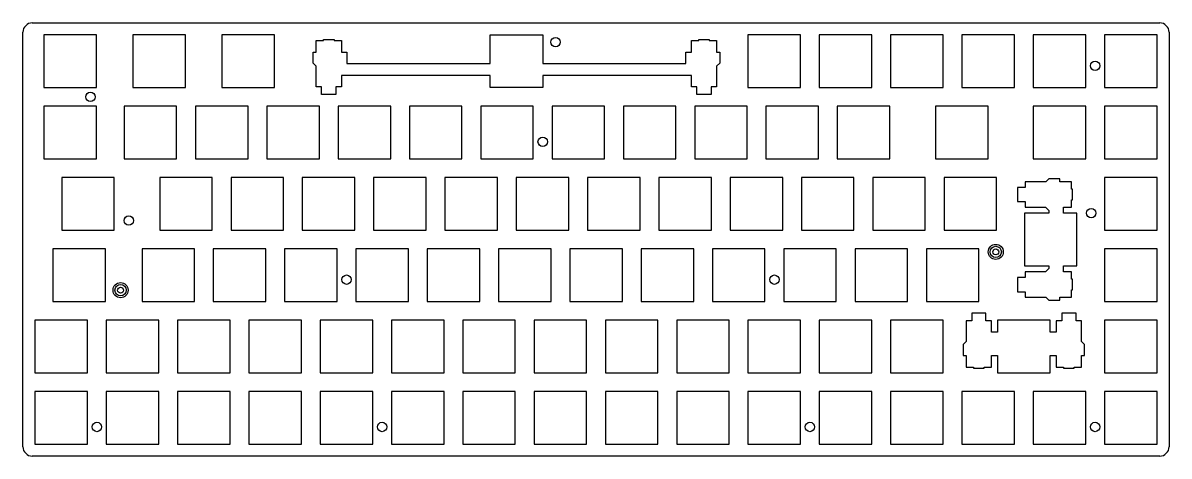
# Model space of a CAD drawing. Header units: millimetres. Extents: x 996 to 7194, y -92 to 581.
# Drawn here: x 6046.5 to 6351.9, y 169.7 to 285.1 of the extents above; entities that cross this region are included whole.
import ezdxf

# ---------------------------------------------------------------- set-up
doc = ezdxf.new("R2010")
doc.units = ezdxf.units.MM
doc.header["$LTSCALE"] = 30.734
doc.layers.get('0').update_dxf_attribs({"linetype": 'CONTINUOUS'})

msp = doc.modelspace()

# ---------------------------------------------------------------- linework, layer by layer
at = {"color": 7, "linetype": 'Continuous'}
for p, q in [((6049.034, 285.082), (6349.434, 285.082)), ((6046.534, 172.182), (6046.534, 282.582)), ((6052.114, 281.882), (6052.114, 267.882)), ((6066.114, 281.882), (6052.114, 281.882)), ((6066.114, 267.882), (6066.114, 281.882)), ((6075.824, 281.882), (6075.824, 267.882)), ((6089.824, 281.882), (6075.824, 281.882)), ((6089.824, 267.882), (6089.824, 281.882)), ((6099.534, 281.882), (6099.534, 267.882)), ((6113.534, 281.882), (6099.534, 281.882)), ((6113.534, 267.882), (6113.534, 281.882)), ((6239.734, 281.882), (6239.734, 267.882)), ((6253.734, 281.882), (6239.734, 281.882)), ((6253.734, 267.882), (6253.734, 281.882)), ((6272.734, 281.882), (6258.734, 281.882)), ((6258.734, 281.882), (6258.734, 267.882)), ((6272.734, 267.882), (6272.734, 281.882)), ((6291.734, 281.882), (6277.734, 281.882)), ((6277.734, 281.882), (6277.734, 267.882)), ((6291.734, 267.882), (6291.734, 281.882)), ((6310.734, 281.882), (6296.734, 281.882)), ((6296.734, 281.882), (6296.734, 267.882)), ((6310.734, 267.882), (6310.734, 281.882)), ((6329.734, 281.882), (6315.734, 281.882)), ((6315.734, 281.882), (6315.734, 267.882)), ((6329.734, 267.882), (6329.734, 281.882)), ((6348.734, 281.882), (6334.734, 281.882)), ((6334.734, 281.882), (6334.734, 267.882)), ((6348.734, 267.882), (6348.734, 281.882)), ((6351.934, 282.582), (6351.934, 172.182)), ((6052.114, 267.882), (6066.114, 267.882)), ((6075.824, 267.882), (6089.824, 267.882)), ((6099.534, 267.882), (6113.534, 267.882)), ((6239.734, 267.882), (6253.734, 267.882)), ((6258.734, 267.882), (6272.734, 267.882)), ((6277.734, 267.882), (6291.734, 267.882)), ((6296.734, 267.882), (6310.734, 267.882)), ((6315.734, 267.882), (6329.734, 267.882)), ((6334.734, 267.882), (6348.734, 267.882)), ((6052.114, 262.882), (6052.114, 248.882)), ((6066.114, 262.882), (6052.114, 262.882)), ((6066.114, 248.882), (6066.114, 262.882)), ((6073.479, 262.882), (6073.479, 248.882)), ((6087.479, 262.882), (6073.479, 262.882)), ((6087.479, 248.882), (6087.479, 262.882)), ((6092.529, 262.882), (6092.529, 248.882)), ((6106.529, 262.882), (6092.529, 262.882)), ((6106.529, 248.882), (6106.529, 262.882)), ((6111.529, 262.882), (6111.529, 248.882)), ((6125.529, 262.882), (6111.529, 262.882)), ((6125.529, 248.882), (6125.529, 262.882)), ((6130.529, 262.882), (6130.529, 248.882)), ((6144.529, 262.882), (6130.529, 262.882)), ((6144.529, 248.882), (6144.529, 262.882)), ((6149.529, 262.882), (6149.529, 248.882)), ((6163.529, 262.882), (6149.529, 262.882)), ((6163.529, 248.882), (6163.529, 262.882)), ((6168.529, 262.882), (6168.529, 248.882)), ((6182.529, 262.882), (6168.529, 262.882)), ((6182.529, 248.882), (6182.529, 262.882)), ((6187.529, 262.882), (6187.529, 248.882)), ((6201.529, 262.882), (6187.529, 262.882)), ((6201.529, 248.882), (6201.529, 262.882)), ((6206.529, 262.882), (6206.529, 248.882)), ((6220.529, 262.882), (6206.529, 262.882)), ((6220.529, 248.882), (6220.529, 262.882)), ((6225.529, 262.882), (6225.529, 248.882)), ((6239.529, 262.882), (6225.529, 262.882)), ((6239.529, 248.882), (6239.529, 262.882)), ((6258.529, 262.882), (6244.529, 262.882)), ((6244.529, 262.882), (6244.529, 248.882)), ((6258.529, 248.882), (6258.529, 262.882)), ((6277.529, 262.882), (6263.529, 262.882)), ((6263.529, 262.882), (6263.529, 248.882)), ((6277.529, 248.882), (6277.529, 262.882)), ((6303.704, 262.882), (6289.704, 262.882)), ((6289.704, 262.882), (6289.704, 248.882)), ((6303.704, 248.882), (6303.704, 262.882)), ((6329.734, 262.882), (6315.734, 262.882)), ((6315.734, 262.882), (6315.734, 248.882)), ((6329.734, 248.882), (6329.734, 262.882)), ((6348.734, 262.882), (6334.734, 262.882)), ((6334.734, 262.882), (6334.734, 248.882)), ((6348.734, 248.882), (6348.734, 262.882)), ((6052.114, 248.882), (6066.114, 248.882)), ((6073.479, 248.882), (6087.479, 248.882)), ((6092.529, 248.882), (6106.529, 248.882)), ((6111.529, 248.882), (6125.529, 248.882)), ((6130.529, 248.882), (6144.529, 248.882)), ((6149.529, 248.882), (6163.529, 248.882)), ((6168.529, 248.882), (6182.529, 248.882)), ((6187.529, 248.882), (6201.529, 248.882)), ((6206.529, 248.882), (6220.529, 248.882)), ((6225.529, 248.882), (6239.529, 248.882)), ((6244.529, 248.882), (6258.529, 248.882)), ((6263.529, 248.882), (6277.529, 248.882)), ((6289.704, 248.882), (6303.704, 248.882)), ((6315.734, 248.882), (6329.734, 248.882)), ((6334.734, 248.882), (6348.734, 248.882)), ((6056.879, 243.882), (6056.879, 229.882)), ((6070.879, 243.882), (6056.879, 243.882)), ((6070.879, 229.882), (6070.879, 243.882)), ((6082.979, 243.882), (6082.979, 229.882)), ((6096.979, 243.882), (6082.979, 243.882)), ((6096.979, 229.882), (6096.979, 243.882)), ((6101.979, 243.882), (6101.979, 229.882)), ((6115.979, 243.882), (6101.979, 243.882)), ((6115.979, 229.882), (6115.979, 243.882)), ((6120.979, 243.882), (6120.979, 229.882)), ((6134.979, 243.882), (6120.979, 243.882)), ((6134.979, 229.882), (6134.979, 243.882)), ((6139.979, 243.882), (6139.979, 229.882)), ((6153.979, 243.882), (6139.979, 243.882)), ((6153.979, 229.882), (6153.979, 243.882)), ((6158.979, 243.882), (6158.979, 229.882)), ((6172.979, 243.882), (6158.979, 243.882)), ((6172.979, 229.882), (6172.979, 243.882)), ((6177.979, 243.882), (6177.979, 229.882)), ((6191.979, 243.882), (6177.979, 243.882)), ((6191.979, 229.882), (6191.979, 243.882)), ((6196.979, 243.882), (6196.979, 229.882)), ((6210.979, 243.882), (6196.979, 243.882)), ((6210.979, 229.882), (6210.979, 243.882)), ((6215.979, 243.882), (6215.979, 229.882)), ((6229.979, 243.882), (6215.979, 243.882)), ((6229.979, 229.882), (6229.979, 243.882)), ((6248.979, 243.882), (6234.979, 243.882)), ((6234.979, 243.882), (6234.979, 229.882)), ((6248.979, 229.882), (6248.979, 243.882)), ((6267.979, 243.882), (6253.979, 243.882)), ((6253.979, 243.882), (6253.979, 229.882)), ((6267.979, 229.882), (6267.979, 243.882)), ((6286.979, 243.882), (6272.979, 243.882)), ((6272.979, 243.882), (6272.979, 229.882)), ((6286.979, 229.882), (6286.979, 243.882)), ((6305.979, 243.882), (6291.979, 243.882)), ((6291.979, 243.882), (6291.979, 229.882)), ((6305.979, 229.882), (6305.979, 243.882)), ((6313.598, 241.28), (6311.548, 241.28)), ((6311.548, 241.28), (6311.548, 237.48)), ((6319.073, 242.73), (6313.598, 242.73)), ((6313.598, 242.73), (6313.598, 241.28)), ((6319.898, 243.555), (6319.073, 242.73)), ((6322.798, 243.555), (6319.898, 243.555)), ((6322.798, 242.73), (6322.798, 243.555)), ((6325.898, 242.73), (6322.798, 242.73)), ((6325.898, 240.78), (6325.898, 242.73)), ((6348.734, 243.882), (6334.734, 243.882)), ((6334.734, 243.882), (6334.734, 229.882)), ((6348.734, 229.882), (6348.734, 243.882)), ((6326.198, 240.78), (6325.898, 240.78)), ((6326.198, 237.98), (6326.198, 240.78)), ((6311.548, 237.48), (6313.598, 237.48)), ((6313.598, 237.48), (6313.598, 236.03)), ((6313.598, 236.03), (6318.998, 236.03)), ((6318.998, 236.03), (6319.898, 235.13)), ((6323.798, 236.03), (6325.898, 236.03)), ((6323.798, 234.38), (6323.798, 236.03)), ((6325.898, 237.98), (6326.198, 237.98)), ((6325.898, 236.03), (6325.898, 237.98)), ((6319.898, 234.38), (6313.398, 234.38)), ((6313.398, 234.38), (6313.398, 220.38)), ((6319.898, 235.13), (6319.898, 234.38)), ((6327.398, 234.38), (6323.798, 234.38)), ((6327.398, 220.38), (6327.398, 234.38)), ((6056.879, 229.882), (6070.879, 229.882)), ((6082.979, 229.882), (6096.979, 229.882)), ((6101.979, 229.882), (6115.979, 229.882)), ((6120.979, 229.882), (6134.979, 229.882)), ((6139.979, 229.882), (6153.979, 229.882)), ((6158.979, 229.882), (6172.979, 229.882)), ((6177.979, 229.882), (6191.979, 229.882)), ((6196.979, 229.882), (6210.979, 229.882)), ((6215.979, 229.882), (6229.979, 229.882)), ((6234.979, 229.882), (6248.979, 229.882)), ((6253.979, 229.882), (6267.979, 229.882)), ((6272.979, 229.882), (6286.979, 229.882)), ((6291.979, 229.882), (6305.979, 229.882)), ((6334.734, 229.882), (6348.734, 229.882)), ((6054.499, 224.882), (6054.499, 210.882)), ((6068.499, 224.882), (6054.499, 224.882)), ((6068.499, 210.882), (6068.499, 224.882)), ((6078.264, 224.882), (6078.264, 210.882)), ((6092.264, 224.882), (6078.264, 224.882)), ((6092.264, 210.882), (6092.264, 224.882)), ((6097.264, 224.882), (6097.264, 210.882)), ((6111.264, 224.882), (6097.264, 224.882)), ((6111.264, 210.882), (6111.264, 224.882)), ((6116.264, 224.882), (6116.264, 210.882)), ((6130.264, 224.882), (6116.264, 224.882)), ((6130.264, 210.882), (6130.264, 224.882)), ((6135.264, 224.882), (6135.264, 210.882)), ((6149.264, 224.882), (6135.264, 224.882)), ((6149.264, 210.882), (6149.264, 224.882)), ((6154.264, 224.882), (6154.264, 210.882)), ((6168.264, 224.882), (6154.264, 224.882)), ((6168.264, 210.882), (6168.264, 224.882)), ((6173.264, 224.882), (6173.264, 210.882)), ((6187.264, 224.882), (6173.264, 224.882)), ((6187.264, 210.882), (6187.264, 224.882)), ((6192.264, 224.882), (6192.264, 210.882)), ((6206.264, 224.882), (6192.264, 224.882)), ((6206.264, 210.882), (6206.264, 224.882)), ((6225.264, 224.882), (6211.264, 224.882)), ((6211.264, 224.882), (6211.264, 210.882)), ((6225.264, 210.882), (6225.264, 224.882)), ((6244.264, 224.882), (6230.264, 224.882)), ((6230.264, 224.882), (6230.264, 210.882)), ((6244.264, 210.882), (6244.264, 224.882)), ((6263.264, 224.882), (6249.264, 224.882)), ((6249.264, 224.882), (6249.264, 210.882)), ((6263.264, 210.882), (6263.264, 224.882)), ((6282.264, 224.882), (6268.264, 224.882)), ((6268.264, 224.882), (6268.264, 210.882)), ((6282.264, 210.882), (6282.264, 224.882)), ((6301.264, 224.882), (6287.264, 224.882)), ((6287.264, 224.882), (6287.264, 210.882)), ((6301.264, 210.882), (6301.264, 224.882)), ((6348.734, 224.882), (6334.734, 224.882)), ((6334.734, 224.882), (6334.734, 210.882)), ((6348.734, 210.882), (6348.734, 224.882)), ((6313.398, 220.38), (6319.898, 220.38)), ((6319.898, 220.38), (6319.898, 219.63)), ((6323.798, 220.38), (6327.398, 220.38)), ((6323.798, 218.73), (6323.798, 220.38)), ((6313.598, 217.28), (6311.548, 217.28)), ((6311.548, 217.28), (6311.548, 213.48)), ((6318.998, 218.73), (6313.598, 218.73)), ((6313.598, 218.73), (6313.598, 217.28)), ((6319.898, 219.63), (6318.998, 218.73)), ((6325.898, 218.73), (6323.798, 218.73)), ((6325.898, 216.78), (6325.898, 218.73)), ((6326.198, 216.78), (6325.898, 216.78)), ((6325.898, 213.98), (6326.198, 213.98)), ((6325.898, 212.03), (6325.898, 213.98)), ((6326.198, 213.98), (6326.198, 216.78)), ((6054.499, 210.882), (6068.499, 210.882)), ((6078.264, 210.882), (6092.264, 210.882)), ((6097.264, 210.882), (6111.264, 210.882)), ((6116.264, 210.882), (6130.264, 210.882)), ((6135.264, 210.882), (6149.264, 210.882)), ((6154.264, 210.882), (6168.264, 210.882)), ((6173.264, 210.882), (6187.264, 210.882)), ((6192.264, 210.882), (6206.264, 210.882)), ((6211.264, 210.882), (6225.264, 210.882)), ((6230.264, 210.882), (6244.264, 210.882)), ((6249.264, 210.882), (6263.264, 210.882)), ((6268.264, 210.882), (6282.264, 210.882)), ((6287.264, 210.882), (6301.264, 210.882)), ((6311.548, 213.48), (6313.598, 213.48)), ((6313.598, 213.48), (6313.598, 212.03)), ((6313.598, 212.03), (6319.073, 212.03)), ((6319.073, 212.03), (6319.898, 211.205)), ((6319.898, 211.205), (6322.798, 211.205)), ((6322.798, 212.03), (6325.898, 212.03)), ((6322.798, 211.205), (6322.798, 212.03)), ((6334.734, 210.882), (6348.734, 210.882)), ((6303.134, 207.732), (6299.334, 207.732)), ((6299.334, 207.732), (6299.334, 205.682)), ((6303.134, 205.682), (6303.134, 207.732)), ((6327.134, 207.732), (6323.334, 207.732)), ((6323.334, 207.732), (6323.334, 205.682)), ((6327.134, 205.682), (6327.134, 207.732)), ((6049.734, 205.882), (6049.734, 191.882)), ((6063.734, 205.882), (6049.734, 205.882)), ((6063.734, 191.882), (6063.734, 205.882)), ((6068.734, 205.882), (6068.734, 191.882)), ((6082.734, 205.882), (6068.734, 205.882)), ((6082.734, 191.882), (6082.734, 205.882)), ((6087.734, 205.882), (6087.734, 191.882)), ((6101.734, 205.882), (6087.734, 205.882)), ((6101.734, 191.882), (6101.734, 205.882)), ((6106.734, 205.882), (6106.734, 191.882)), ((6120.734, 205.882), (6106.734, 205.882)), ((6120.734, 191.882), (6120.734, 205.882)), ((6125.734, 205.882), (6125.734, 191.882)), ((6139.734, 205.882), (6125.734, 205.882)), ((6139.734, 191.882), (6139.734, 205.882)), ((6144.734, 205.882), (6144.734, 191.882)), ((6158.734, 205.882), (6144.734, 205.882)), ((6158.734, 191.882), (6158.734, 205.882)), ((6163.734, 205.882), (6163.734, 191.882)), ((6177.734, 205.882), (6163.734, 205.882)), ((6177.734, 191.882), (6177.734, 205.882)), ((6196.734, 205.882), (6182.734, 205.882)), ((6182.734, 205.882), (6182.734, 191.882)), ((6196.734, 191.882), (6196.734, 205.882)), ((6215.734, 205.882), (6201.734, 205.882)), ((6201.734, 205.882), (6201.734, 191.882)), ((6215.734, 191.882), (6215.734, 205.882)), ((6234.734, 205.882), (6220.734, 205.882)), ((6220.734, 205.882), (6220.734, 191.882)), ((6234.734, 191.882), (6234.734, 205.882)), ((6253.734, 205.882), (6239.734, 205.882)), ((6239.734, 205.882), (6239.734, 191.882)), ((6253.734, 191.882), (6253.734, 205.882)), ((6272.734, 205.882), (6258.734, 205.882)), ((6258.734, 205.882), (6258.734, 191.882)), ((6272.734, 191.882), (6272.734, 205.882)), ((6291.734, 205.882), (6277.734, 205.882)), ((6277.734, 205.882), (6277.734, 191.882)), ((6291.734, 191.882), (6291.734, 205.882)), ((6299.334, 205.682), (6297.884, 205.682)), ((6297.884, 205.682), (6297.884, 200.207)), ((6304.584, 205.682), (6303.134, 205.682)), ((6304.584, 202.682), (6304.584, 205.682)), ((6320.234, 205.882), (6306.234, 205.882)), ((6306.234, 205.882), (6306.234, 202.682)), ((6320.234, 202.682), (6320.234, 205.882)), ((6323.334, 205.682), (6321.884, 205.682)), ((6321.884, 205.682), (6321.884, 202.682)), ((6328.584, 205.682), (6327.134, 205.682)), ((6328.584, 200.207), (6328.584, 205.682)), ((6348.734, 205.882), (6334.734, 205.882)), ((6334.734, 205.882), (6334.734, 191.882)), ((6348.734, 191.882), (6348.734, 205.882)), ((6306.234, 202.682), (6304.584, 202.682)), ((6321.884, 202.682), (6320.234, 202.682)), ((6297.884, 200.207), (6297.059, 199.382)), ((6297.059, 199.382), (6297.059, 196.482)), ((6329.409, 199.382), (6328.584, 200.207)), ((6329.409, 196.482), (6329.409, 199.382)), ((6297.059, 196.482), (6297.884, 196.482)), ((6297.884, 196.482), (6297.884, 193.382)), ((6304.584, 196.482), (6306.234, 196.482)), ((6304.584, 193.382), (6304.584, 196.482)), ((6306.234, 196.482), (6306.234, 191.882)), ((6320.234, 196.482), (6321.884, 196.482)), ((6320.234, 191.882), (6320.234, 196.482)), ((6321.884, 196.482), (6321.884, 193.382)), ((6328.584, 196.482), (6329.409, 196.482)), ((6328.584, 193.382), (6328.584, 196.482)), ((6297.884, 193.382), (6299.834, 193.382)), ((6299.834, 193.382), (6299.834, 193.082)), ((6299.834, 193.082), (6302.634, 193.082)), ((6302.634, 193.382), (6304.584, 193.382)), ((6302.634, 193.082), (6302.634, 193.382)), ((6321.884, 193.382), (6323.834, 193.382)), ((6323.834, 193.382), (6323.834, 193.082)), ((6323.834, 193.082), (6326.634, 193.082)), ((6326.634, 193.382), (6328.584, 193.382)), ((6326.634, 193.082), (6326.634, 193.382)), ((6049.734, 191.882), (6063.734, 191.882)), ((6068.734, 191.882), (6082.734, 191.882)), ((6087.734, 191.882), (6101.734, 191.882)), ((6106.734, 191.882), (6120.734, 191.882)), ((6125.734, 191.882), (6139.734, 191.882)), ((6144.734, 191.882), (6158.734, 191.882)), ((6163.734, 191.882), (6177.734, 191.882)), ((6182.734, 191.882), (6196.734, 191.882)), ((6201.734, 191.882), (6215.734, 191.882)), ((6220.734, 191.882), (6234.734, 191.882)), ((6239.734, 191.882), (6253.734, 191.882)), ((6258.734, 191.882), (6272.734, 191.882)), ((6277.734, 191.882), (6291.734, 191.882)), ((6306.234, 191.882), (6320.234, 191.882)), ((6334.734, 191.882), (6348.734, 191.882)), ((6049.734, 186.882), (6049.734, 172.882)), ((6063.734, 186.882), (6049.734, 186.882)), ((6063.734, 172.882), (6063.734, 186.882)), ((6068.734, 186.882), (6068.734, 172.882)), ((6082.734, 186.882), (6068.734, 186.882)), ((6082.734, 172.882), (6082.734, 186.882)), ((6087.734, 186.882), (6087.734, 172.882)), ((6101.734, 186.882), (6087.734, 186.882)), ((6101.734, 172.882), (6101.734, 186.882)), ((6106.734, 186.882), (6106.734, 172.882)), ((6120.734, 186.882), (6106.734, 186.882)), ((6120.734, 172.882), (6120.734, 186.882)), ((6125.734, 186.882), (6125.734, 172.882)), ((6139.734, 186.882), (6125.734, 186.882)), ((6139.734, 172.882), (6139.734, 186.882)), ((6144.734, 186.882), (6144.734, 172.882)), ((6158.734, 186.882), (6144.734, 186.882)), ((6158.734, 172.882), (6158.734, 186.882)), ((6163.734, 186.882), (6163.734, 172.882)), ((6177.734, 186.882), (6163.734, 186.882)), ((6177.734, 172.882), (6177.734, 186.882)), ((6196.734, 186.882), (6182.734, 186.882)), ((6182.734, 186.882), (6182.734, 172.882)), ((6196.734, 172.882), (6196.734, 186.882)), ((6215.734, 186.882), (6201.734, 186.882)), ((6201.734, 186.882), (6201.734, 172.882)), ((6215.734, 172.882), (6215.734, 186.882)), ((6234.734, 186.882), (6220.734, 186.882)), ((6220.734, 186.882), (6220.734, 172.882)), ((6234.734, 172.882), (6234.734, 186.882)), ((6253.734, 186.882), (6239.734, 186.882)), ((6239.734, 186.882), (6239.734, 172.882)), ((6253.734, 172.882), (6253.734, 186.882)), ((6272.734, 186.882), (6258.734, 186.882)), ((6258.734, 186.882), (6258.734, 172.882)), ((6272.734, 172.882), (6272.734, 186.882)), ((6291.734, 186.882), (6277.734, 186.882)), ((6277.734, 186.882), (6277.734, 172.882)), ((6291.734, 172.882), (6291.734, 186.882)), ((6310.734, 186.882), (6296.734, 186.882)), ((6296.734, 186.882), (6296.734, 172.882)), ((6310.734, 172.882), (6310.734, 186.882)), ((6329.734, 186.882), (6315.734, 186.882)), ((6315.734, 186.882), (6315.734, 172.882)), ((6329.734, 172.882), (6329.734, 186.882)), ((6348.734, 186.882), (6334.734, 186.882)), ((6334.734, 186.882), (6334.734, 172.882)), ((6348.734, 172.882), (6348.734, 186.882)), ((6049.734, 172.882), (6063.734, 172.882)), ((6068.734, 172.882), (6082.734, 172.882)), ((6087.734, 172.882), (6101.734, 172.882)), ((6106.734, 172.882), (6120.734, 172.882)), ((6125.734, 172.882), (6139.734, 172.882)), ((6144.734, 172.882), (6158.734, 172.882)), ((6163.734, 172.882), (6177.734, 172.882)), ((6182.734, 172.882), (6196.734, 172.882)), ((6201.734, 172.882), (6215.734, 172.882)), ((6220.734, 172.882), (6234.734, 172.882)), ((6239.734, 172.882), (6253.734, 172.882)), ((6258.734, 172.882), (6272.734, 172.882)), ((6277.734, 172.882), (6291.734, 172.882)), ((6296.734, 172.882), (6310.734, 172.882)), ((6315.734, 172.882), (6329.734, 172.882)), ((6334.734, 172.882), (6348.734, 172.882)), ((6349.434, 169.682), (6049.034, 169.682))]:
    msp.add_line(p, q, dxfattribs=at)
at = {"color": 6, "linetype": 'Continuous'}
for p, q in [((6171.029, 274.282), (6171.029, 281.882)), ((6171.029, 281.882), (6185.029, 281.882)), ((6185.029, 281.882), (6185.029, 274.282)), ((6124.679, 277.282), (6124.679, 280.382)), ((6124.679, 280.382), (6126.629, 280.382)), ((6126.629, 280.382), (6126.629, 280.682)), ((6126.629, 280.682), (6129.429, 280.682)), ((6129.429, 280.682), (6129.429, 280.382)), ((6129.429, 280.382), (6131.379, 280.382)), ((6131.379, 280.382), (6131.379, 277.282)), ((6224.679, 277.282), (6224.679, 280.382)), ((6224.679, 280.382), (6226.629, 280.382)), ((6226.629, 280.382), (6226.629, 280.682)), ((6226.629, 280.682), (6229.429, 280.682)), ((6229.429, 280.682), (6229.429, 280.382)), ((6229.429, 280.382), (6231.379, 280.382)), ((6231.379, 280.382), (6231.379, 277.282)), ((6123.854, 274.382), (6123.854, 277.282)), ((6123.854, 277.282), (6124.679, 277.282)), ((6131.379, 277.282), (6132.879, 277.282)), ((6132.879, 277.282), (6132.879, 274.282)), ((6223.179, 274.282), (6223.179, 277.282)), ((6223.179, 277.282), (6224.679, 277.282)), ((6231.379, 277.282), (6232.204, 277.282)), ((6232.204, 277.282), (6232.204, 274.382)), ((6124.679, 273.557), (6123.854, 274.382)), ((6124.679, 268.082), (6124.679, 273.557)), ((6132.879, 274.282), (6171.029, 274.282)), ((6185.029, 274.282), (6223.179, 274.282)), ((6232.204, 274.382), (6231.379, 273.557)), ((6231.379, 273.557), (6231.379, 268.082)), ((6131.379, 271.082), (6131.379, 268.082)), ((6171.029, 271.082), (6131.379, 271.082)), ((6171.029, 267.882), (6171.029, 271.082)), ((6185.029, 271.082), (6185.029, 267.882)), ((6224.679, 271.082), (6185.029, 271.082)), ((6224.679, 268.082), (6224.679, 271.082)), ((6126.129, 268.082), (6124.679, 268.082)), ((6126.129, 266.032), (6126.129, 268.082)), ((6129.929, 266.032), (6126.129, 266.032)), ((6129.929, 268.082), (6129.929, 266.032)), ((6131.379, 268.082), (6129.929, 268.082)), ((6185.029, 267.882), (6171.029, 267.882)), ((6226.129, 268.082), (6224.679, 268.082)), ((6226.129, 266.032), (6226.129, 268.082)), ((6229.929, 266.032), (6226.129, 266.032)), ((6229.929, 268.082), (6229.929, 266.032)), ((6231.379, 268.082), (6229.929, 268.082))]:
    msp.add_line(p, q, dxfattribs=at)
for centre in [(6188.454, 279.982), (6185.029, 253.432)]:
    msp.add_circle(centre, 1.25, dxfattribs=at)
at = {"color": 7, "linetype": 'Continuous'}
for centre, radius in [((6332.234, 273.682), 1.25), ((6064.529, 265.382), 1.25), ((6331.194, 234.432), 1.25), ((6074.734, 232.432), 1.25), ((6305.764, 224.082), 2), ((6305.764, 224.082), 1.5), ((6305.764, 224.082), 0.8), ((6132.764, 216.682), 1.25), ((6246.764, 216.682), 1.25), ((6072.549, 213.882), 2), ((6072.549, 213.882), 1.5), ((6072.549, 213.882), 0.8), ((6066.234, 177.432), 1.25), ((6142.234, 177.432), 1.25), ((6256.234, 177.432), 1.25), ((6332.234, 177.432), 1.25)]:
    msp.add_circle(centre, radius, dxfattribs=at)
for centre, start, end in [((6049.034, 282.582), 90, 180), ((6349.434, 282.582), 0, 90), ((6049.034, 172.182), 180, 270), ((6349.434, 172.182), 270, 0)]:
    msp.add_arc(centre, 2.5, start, end, dxfattribs=at)

doc.saveas('drawing.dxf')
